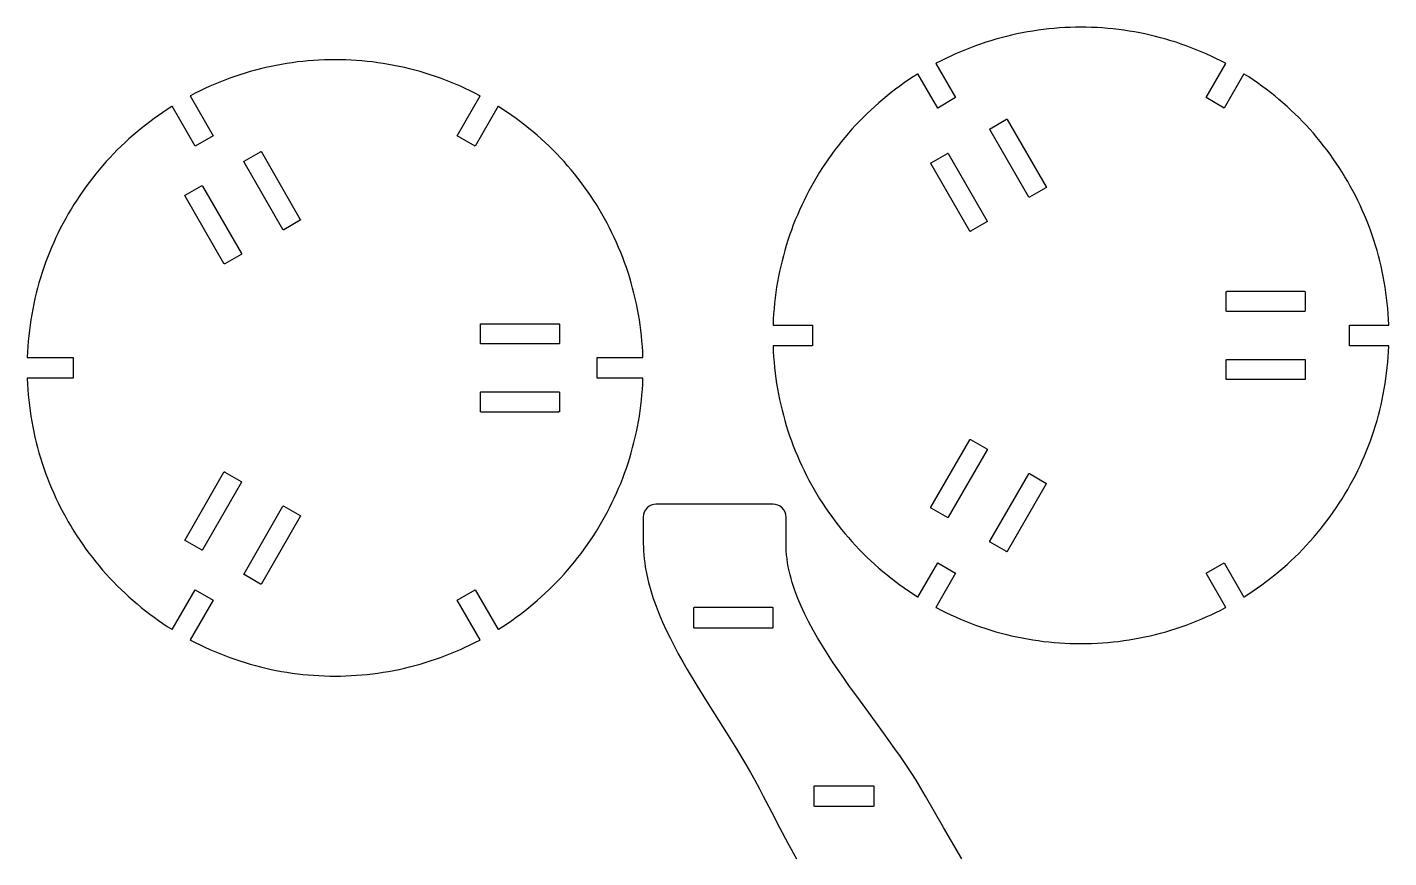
# Model space of a CAD drawing. Header units: millimetres. Extents: x 10 to 430, y 10 to 760.
# Drawn here: x 10 to 429.9, y 504 to 760 of the extents above; entities that cross this region are included whole.
import ezdxf

# ---------------------------------------------------------------- set-up
doc = ezdxf.new("R2010")
doc.units = ezdxf.units.MM
doc.layers.add('CUT_INNER', color=7, linetype='CONTINUOUS')
doc.layers.add('CUT_OUTER', color=7, linetype='CONTINUOUS')

msp = doc.modelspace()

# ---------------------------------------------------------------- linework, layer by layer
at = {"layer": 'CUT_INNER'}
for points in [[(324.248181, 710.697248), (324.249464, 710.658063), (324.243078, 710.619379), (324.229267, 710.582685), (324.208563, 710.549391), (324.181762, 710.520775), (324.149892, 710.497938), (319.126945, 707.597938), (319.091233, 707.581757), (319.05305, 707.572854), (319.013864, 707.571571), (318.975181, 707.577958), (318.938487, 707.591769), (318.905193, 707.612473), (318.876577, 707.639274), (318.85374, 707.671143), (306.85374, 728.455753), (306.837559, 728.491465), (306.828656, 728.529648), (306.827373, 728.568833), (306.83376, 728.607517), (306.847571, 728.644211), (306.868274, 728.677505), (306.895076, 728.706121), (306.926945, 728.728958), (311.949892, 731.628958), (311.985605, 731.645139), (312.023787, 731.654042), (312.062973, 731.655325), (312.101656, 731.648938), (312.13835, 731.635127), (312.171645, 731.614424), (312.20026, 731.587622), (312.223097, 731.555753), (324.223097, 710.771143), (324.239278, 710.735431)], [(94.248181, 700.697248), (94.249464, 700.658063), (94.243078, 700.619379), (94.229267, 700.582685), (94.208563, 700.549391), (94.181762, 700.520775), (94.149892, 700.497938), (89.126945, 697.597938), (89.091233, 697.581757), (89.05305, 697.572854), (89.013864, 697.571571), (88.975181, 697.577958), (88.938487, 697.591769), (88.905193, 697.612473), (88.876577, 697.639274), (88.85374, 697.671143), (76.85374, 718.455753), (76.837559, 718.491465), (76.828656, 718.529648), (76.827373, 718.568833), (76.83376, 718.607517), (76.847571, 718.644211), (76.868274, 718.677505), (76.895076, 718.706121), (76.926945, 718.728958), (81.949892, 721.628958), (81.985605, 721.645139), (82.023787, 721.654042), (82.062973, 721.655325), (82.101656, 721.648938), (82.13835, 721.635127), (82.171645, 721.614424), (82.20026, 721.587622), (82.223097, 721.555753), (94.223097, 700.771143), (94.239278, 700.735431)], [(306.061648, 700.197248), (306.062931, 700.158063), (306.056544, 700.119379), (306.042733, 700.082685), (306.02203, 700.049391), (305.995228, 700.020775), (305.963359, 699.997938), (300.940412, 697.097938), (300.904699, 697.081757), (300.866517, 697.072854), (300.827331, 697.071571), (300.788648, 697.077958), (300.751954, 697.091769), (300.718659, 697.112473), (300.690044, 697.139274), (300.667207, 697.171143), (288.667207, 717.955753), (288.651026, 717.991465), (288.642123, 718.029648), (288.64084, 718.068833), (288.647226, 718.107517), (288.661037, 718.144211), (288.681741, 718.177505), (288.708542, 718.206121), (288.740412, 718.228958), (293.763359, 721.128958), (293.799071, 721.145139), (293.837254, 721.154042), (293.87644, 721.155325), (293.915123, 721.148938), (293.951817, 721.135127), (293.985111, 721.114424), (294.013727, 721.087622), (294.036564, 721.055753), (306.036564, 700.271143), (306.052745, 700.235431)], [(76.061648, 690.197248), (76.062931, 690.158063), (76.056544, 690.119379), (76.042733, 690.082685), (76.02203, 690.049391), (75.995228, 690.020775), (75.963359, 689.997938), (70.940412, 687.097938), (70.904699, 687.081757), (70.866517, 687.072854), (70.827331, 687.071571), (70.788648, 687.077958), (70.751954, 687.091769), (70.718659, 687.112473), (70.690044, 687.139274), (70.667207, 687.171143), (58.667207, 707.955753), (58.651026, 707.991465), (58.642123, 708.029648), (58.64084, 708.068833), (58.647226, 708.107517), (58.661037, 708.144211), (58.681741, 708.177505), (58.708542, 708.206121), (58.740412, 708.228958), (63.763359, 711.128958), (63.799071, 711.145139), (63.837254, 711.154042), (63.87644, 711.155325), (63.915123, 711.148938), (63.951817, 711.135127), (63.985111, 711.114424), (64.013727, 711.087622), (64.036564, 711.055753), (76.036564, 690.271143), (76.052745, 690.235431)], [(379.906134, 672.403843), (379.868615, 672.415224), (379.834038, 672.433706), (379.803731, 672.458579), (379.778858, 672.488886), (379.760376, 672.523463), (379.748995, 672.560982), (379.745152, 672.6), (379.745152, 678.4), (379.748995, 678.439018), (379.760376, 678.476537), (379.778858, 678.511114), (379.803731, 678.541421), (379.834038, 678.566294), (379.868615, 678.584776), (379.906134, 678.596157), (379.945152, 678.6), (403.945152, 678.6), (403.98417, 678.596157), (404.021689, 678.584776), (404.056266, 678.566294), (404.086573, 678.541421), (404.111446, 678.511114), (404.129928, 678.476537), (404.141309, 678.439018), (404.145152, 678.4), (404.145152, 672.6), (404.141309, 672.560982), (404.129928, 672.523463), (404.111446, 672.488886), (404.086573, 672.458579), (404.056266, 672.433706), (404.021689, 672.415224), (403.98417, 672.403843), (403.945152, 672.4), (379.945152, 672.4)], [(149.906134, 662.403843), (149.868615, 662.415224), (149.834038, 662.433706), (149.803731, 662.458579), (149.778858, 662.488886), (149.760376, 662.523463), (149.748995, 662.560982), (149.745152, 662.6), (149.745152, 668.4), (149.748995, 668.439018), (149.760376, 668.476537), (149.778858, 668.511114), (149.803731, 668.541421), (149.834038, 668.566294), (149.868615, 668.584776), (149.906134, 668.596157), (149.945152, 668.6), (173.945152, 668.6), (173.98417, 668.596157), (174.021689, 668.584776), (174.056266, 668.566294), (174.086573, 668.541421), (174.111446, 668.511114), (174.129928, 668.476537), (174.141309, 668.439018), (174.145152, 668.4), (174.145152, 662.6), (174.141309, 662.560982), (174.129928, 662.523463), (174.111446, 662.488886), (174.086573, 662.458579), (174.056266, 662.433706), (174.021689, 662.415224), (173.98417, 662.403843), (173.945152, 662.4), (149.945152, 662.4)], [(379.868615, 651.415224), (379.834038, 651.433706), (379.803731, 651.458579), (379.778858, 651.488886), (379.760376, 651.523463), (379.748995, 651.560982), (379.745152, 651.6), (379.745152, 657.4), (379.748995, 657.439018), (379.760376, 657.476537), (379.778858, 657.511114), (379.803731, 657.541421), (379.834038, 657.566294), (379.868615, 657.584776), (379.906134, 657.596157), (379.945152, 657.6), (403.945152, 657.6), (403.98417, 657.596157), (404.021689, 657.584776), (404.056266, 657.566294), (404.086573, 657.541421), (404.111446, 657.511114), (404.129928, 657.476537), (404.141309, 657.439018), (404.145152, 657.4), (404.145152, 651.6), (404.141309, 651.560982), (404.129928, 651.523463), (404.111446, 651.488886), (404.086573, 651.458579), (404.056266, 651.433706), (404.021689, 651.415224), (403.98417, 651.403843), (403.945152, 651.4), (379.945152, 651.4), (379.906134, 651.403843)], [(149.868615, 641.415224), (149.834038, 641.433706), (149.803731, 641.458579), (149.778858, 641.488886), (149.760376, 641.523463), (149.748995, 641.560982), (149.745152, 641.6), (149.745152, 647.4), (149.748995, 647.439018), (149.760376, 647.476537), (149.778858, 647.511114), (149.803731, 647.541421), (149.834038, 647.566294), (149.868615, 647.584776), (149.906134, 647.596157), (149.945152, 647.6), (173.945152, 647.6), (173.98417, 647.596157), (174.021689, 647.584776), (174.056266, 647.566294), (174.086573, 647.541421), (174.111446, 647.511114), (174.129928, 647.476537), (174.141309, 647.439018), (174.145152, 647.4), (174.145152, 641.6), (174.141309, 641.560982), (174.129928, 641.523463), (174.111446, 641.488886), (174.086573, 641.458579), (174.056266, 641.433706), (174.021689, 641.415224), (173.98417, 641.403843), (173.945152, 641.4), (149.945152, 641.4), (149.906134, 641.403843)], [(300.718659, 632.887527), (300.751954, 632.908231), (300.788648, 632.922042), (300.827331, 632.928429), (300.866517, 632.927146), (300.904699, 632.918243), (300.940412, 632.902062), (305.963359, 630.002062), (305.995228, 629.979225), (306.02203, 629.950609), (306.042733, 629.917315), (306.056544, 629.880621), (306.062931, 629.841937), (306.061648, 629.802752), (306.052745, 629.764569), (306.036564, 629.728857), (294.036564, 608.944247), (294.013727, 608.912378), (293.985111, 608.885576), (293.951817, 608.864873), (293.915123, 608.851062), (293.87644, 608.844675), (293.837254, 608.845958), (293.799071, 608.854861), (293.763359, 608.871042), (288.740412, 611.771042), (288.708542, 611.793879), (288.681741, 611.822495), (288.661037, 611.855789), (288.647226, 611.892483), (288.64084, 611.931167), (288.642123, 611.970352), (288.651026, 612.008535), (288.667207, 612.044247), (300.667207, 632.828857), (300.690044, 632.860726)], [(70.718659, 622.887527), (70.751954, 622.908231), (70.788648, 622.922042), (70.827331, 622.928429), (70.866517, 622.927146), (70.904699, 622.918243), (70.940412, 622.902062), (75.963359, 620.002062), (75.995228, 619.979225), (76.02203, 619.950609), (76.042733, 619.917315), (76.056544, 619.880621), (76.062931, 619.841937), (76.061648, 619.802752), (76.052745, 619.764569), (76.036564, 619.728857), (64.036564, 598.944247), (64.013727, 598.912378), (63.985111, 598.885576), (63.951817, 598.864873), (63.915123, 598.851062), (63.87644, 598.844675), (63.837254, 598.845958), (63.799071, 598.854861), (63.763359, 598.871042), (58.740412, 601.771042), (58.708542, 601.793879), (58.681741, 601.822495), (58.661037, 601.855789), (58.647226, 601.892483), (58.64084, 601.931167), (58.642123, 601.970352), (58.651026, 602.008535), (58.667207, 602.044247), (70.667207, 622.828857), (70.690044, 622.860726)], [(318.905193, 622.387527), (318.938487, 622.408231), (318.975181, 622.422042), (319.013864, 622.428429), (319.05305, 622.427146), (319.091233, 622.418243), (319.126945, 622.402062), (324.149892, 619.502062), (324.181762, 619.479225), (324.208563, 619.450609), (324.229267, 619.417315), (324.243078, 619.380621), (324.249464, 619.341937), (324.248181, 619.302752), (324.239278, 619.264569), (324.223097, 619.228857), (312.223097, 598.444247), (312.20026, 598.412378), (312.171645, 598.385576), (312.13835, 598.364873), (312.101656, 598.351062), (312.062973, 598.344675), (312.023787, 598.345958), (311.985605, 598.354861), (311.949892, 598.371042), (306.926945, 601.271042), (306.895076, 601.293879), (306.868274, 601.322495), (306.847571, 601.355789), (306.83376, 601.392483), (306.827373, 601.431167), (306.828656, 601.470352), (306.837559, 601.508535), (306.85374, 601.544247), (318.85374, 622.328857), (318.876577, 622.360726)], [(88.905193, 612.387527), (88.938487, 612.408231), (88.975181, 612.422042), (89.013864, 612.428429), (89.05305, 612.427146), (89.091233, 612.418243), (89.126945, 612.402062), (94.149892, 609.502062), (94.181762, 609.479225), (94.208563, 609.450609), (94.229267, 609.417315), (94.243078, 609.380621), (94.249464, 609.341937), (94.248181, 609.302752), (94.239278, 609.264569), (94.223097, 609.228857), (82.223097, 588.444247), (82.20026, 588.412378), (82.171645, 588.385576), (82.13835, 588.364873), (82.101656, 588.351062), (82.062973, 588.344675), (82.023787, 588.345958), (81.985605, 588.354861), (81.949892, 588.371042), (76.926945, 591.271042), (76.895076, 591.293879), (76.868274, 591.322495), (76.847571, 591.355789), (76.83376, 591.392483), (76.827373, 591.431167), (76.828656, 591.470352), (76.837559, 591.508535), (76.85374, 591.544247), (88.85374, 612.328857), (88.876577, 612.360726)], [(215.779371, 581.2), (239.779371, 581.2), (239.818389, 581.196157), (239.855907, 581.184776), (239.890485, 581.166294), (239.920792, 581.141421), (239.945665, 581.111114), (239.964147, 581.076537), (239.975528, 581.039018), (239.979371, 581), (239.979371, 575), (239.975528, 574.960982), (239.964147, 574.923463), (239.945665, 574.888886), (239.920792, 574.858579), (239.890485, 574.833706), (239.855907, 574.815224), (239.818389, 574.803843), (239.779371, 574.8), (215.779371, 574.8), (215.740353, 574.803843), (215.702834, 574.815224), (215.668257, 574.833706), (215.637949, 574.858579), (215.613077, 574.888886), (215.594595, 574.923463), (215.583214, 574.960982), (215.579371, 575), (215.579371, 581), (215.583214, 581.039018), (215.594595, 581.076537), (215.613077, 581.111114), (215.637949, 581.141421), (215.668257, 581.166294), (215.702834, 581.184776), (215.740353, 581.196157)], [(252.880578, 526.2), (270.880578, 526.2), (270.919596, 526.196157), (270.957114, 526.184776), (270.991692, 526.166294), (271.021999, 526.141421), (271.046872, 526.111114), (271.065354, 526.076537), (271.076735, 526.039018), (271.080578, 526), (271.080578, 520), (271.076735, 519.960982), (271.065354, 519.923463), (271.046872, 519.888886), (271.021999, 519.858579), (270.991692, 519.833706), (270.957114, 519.815224), (270.919596, 519.803843), (270.880578, 519.8), (252.880578, 519.8), (252.84156, 519.803843), (252.804041, 519.815224), (252.769464, 519.833706), (252.739156, 519.858579), (252.714284, 519.888886), (252.695802, 519.923463), (252.684421, 519.960982), (252.680578, 520), (252.680578, 526), (252.684421, 526.039018), (252.695802, 526.076537), (252.714284, 526.111114), (252.739156, 526.141421), (252.769464, 526.166294), (252.804041, 526.184776), (252.84156, 526.196157)]]:
    msp.add_lwpolyline(points, close=True, dxfattribs=at)
at = {"layer": 'CUT_OUTER'}
for points in [[(429.887281, 661.684548), (429.890304, 661.8), (417.745152, 661.8), (417.745152, 668.2), (429.890304, 668.2), (429.887281, 668.315452), (429.814958, 669.971916), (429.713737, 671.626865), (429.583648, 673.279796), (429.424732, 674.930204), (429.237036, 676.577588), (429.020619, 678.221445), (428.775544, 679.861274), (428.501889, 681.496577), (428.199734, 683.126855), (427.869174, 684.751611), (427.510308, 686.37035), (427.123246, 687.98258), (426.708105, 689.587809), (426.265013, 691.185549), (425.794104, 692.775312), (425.295521, 694.356614), (424.769417, 695.928975), (424.215951, 697.491914), (423.635293, 699.044955), (423.027618, 700.587626), (422.393113, 702.119457), (421.73197, 703.639981), (421.044392, 705.148735), (420.330586, 706.645259), (419.590772, 708.129097), (418.825173, 709.599798), (418.034024, 711.056914), (417.217565, 712.5), (416.376046, 713.928617), (415.509721, 715.34233), (414.618856, 716.740708), (413.703721, 718.123326), (412.764596, 719.489761), (411.801766, 720.839599), (410.815525, 722.172427), (409.806174, 723.48784), (408.774018, 724.785437), (407.719374, 726.064823), (406.642562, 727.325608), (405.54391, 728.567408), (404.423754, 729.789844), (403.282433, 730.992545), (402.120296, 732.175144), (400.937697, 733.337281), (399.734996, 734.478602), (398.51256, 735.598758), (397.27076, 736.69741), (396.009975, 737.774222), (394.730589, 738.828866), (393.432992, 739.861022), (392.117579, 740.870373), (390.784751, 741.856614), (389.434913, 742.819444), (388.068478, 743.758569), (386.68586, 744.673704), (385.287482, 745.564569), (385.189009, 745.624913), (379.116433, 735.106903), (373.573871, 738.306903), (379.646447, 748.824913), (379.54495, 748.880021), (378.074249, 749.64562), (376.590411, 750.385434), (375.093887, 751.09924), (373.585133, 751.786818), (372.064609, 752.447961), (370.532778, 753.082466), (368.990107, 753.690141), (367.437066, 754.270799), (365.874127, 754.824265), (364.301766, 755.350369), (362.720464, 755.848952), (361.130701, 756.319861), (359.532961, 756.762953), (357.927732, 757.178094), (356.315502, 757.565156), (354.696763, 757.924022), (353.072007, 758.254582), (351.441729, 758.556737), (349.806426, 758.830392), (348.166597, 759.075467), (346.52274, 759.291884), (344.875356, 759.47958), (343.224948, 759.638496), (341.572017, 759.768585), (339.917068, 759.869806), (338.260604, 759.942129), (336.603131, 759.985531), (334.945152, 760), (333.287173, 759.985531), (331.6297, 759.942129), (329.973236, 759.869806), (328.318287, 759.768585), (326.665356, 759.638496), (325.014948, 759.47958), (323.367564, 759.291884), (321.723707, 759.075467), (320.083878, 758.830392), (318.448575, 758.556737), (316.818297, 758.254582), (315.193541, 757.924022), (313.574802, 757.565156), (311.962572, 757.178094), (310.357343, 756.762953), (308.759603, 756.319861), (307.16984, 755.848952), (305.588538, 755.350369), (304.016177, 754.824265), (302.453238, 754.270799), (300.900197, 753.690141), (299.357526, 753.082466), (297.825695, 752.447961), (296.305171, 751.786818), (294.796417, 751.09924), (293.299893, 750.385434), (291.816055, 749.64562), (290.345354, 748.880021), (290.243857, 748.824913), (296.316433, 738.306903), (290.773871, 735.106903), (284.701295, 745.624913), (284.602822, 745.564569), (283.204444, 744.673704), (281.821826, 743.758569), (280.455391, 742.819444), (279.105553, 741.856614), (277.772725, 740.870373), (276.457312, 739.861022), (275.159715, 738.828866), (273.880329, 737.774222), (272.619544, 736.69741), (271.377744, 735.598758), (270.155308, 734.478602), (268.952607, 733.337281), (267.770008, 732.175144), (266.607871, 730.992545), (265.46655, 729.789844), (264.346394, 728.567408), (263.247742, 727.325608), (262.17093, 726.064823), (261.116286, 724.785437), (260.08413, 723.48784), (259.074779, 722.172427), (258.088538, 720.839599), (257.125708, 719.489761), (256.186583, 718.123326), (255.271448, 716.740708), (254.380583, 715.34233), (253.514258, 713.928617), (252.672739, 712.5), (251.85628, 711.056914), (251.065131, 709.599798), (250.299532, 708.129097), (249.559718, 706.645259), (248.845912, 705.148735), (248.158334, 703.639981), (247.497191, 702.119457), (246.862686, 700.587626), (246.255011, 699.044955), (245.674353, 697.491914), (245.120887, 695.928975), (244.594783, 694.356614), (244.0962, 692.775312), (243.625291, 691.185549), (243.182199, 689.587809), (242.767058, 687.98258), (242.379996, 686.37035), (242.02113, 684.751611), (241.69057, 683.126855), (241.388415, 681.496577), (241.11476, 679.861274), (240.869685, 678.221445), (240.653268, 676.577588), (240.465572, 674.930204), (240.306656, 673.279796), (240.176567, 671.626865), (240.075346, 669.971916), (240.003023, 668.315452), (240, 668.2), (252.145152, 668.2), (252.145152, 661.8), (240, 661.8), (240.003023, 661.684548), (240.075346, 660.028084), (240.176567, 658.373135), (240.306656, 656.720204), (240.465572, 655.069796), (240.653268, 653.422412), (240.869685, 651.778555), (241.11476, 650.138726), (241.388415, 648.503423), (241.69057, 646.873145), (242.02113, 645.248389), (242.379996, 643.62965), (242.767058, 642.01742), (243.182199, 640.412191), (243.625291, 638.814451), (244.0962, 637.224688), (244.594783, 635.643386), (245.120887, 634.071025), (245.674353, 632.508086), (246.255011, 630.955045), (246.862686, 629.412374), (247.497191, 627.880543), (248.158334, 626.360019), (248.845912, 624.851265), (249.559718, 623.354741), (250.299532, 621.870903), (251.065131, 620.400202), (251.85628, 618.943086), (252.672739, 617.5), (253.514258, 616.071383), (254.380583, 614.65767), (255.271448, 613.259292), (256.186583, 611.876674), (257.125708, 610.510239), (258.088538, 609.160401), (259.074779, 607.827573), (260.08413, 606.51216), (261.116286, 605.214563), (262.17093, 603.935177), (263.247742, 602.674392), (264.346394, 601.432592), (265.46655, 600.210156), (266.607871, 599.007455), (267.770008, 597.824856), (268.952607, 596.662719), (270.155308, 595.521398), (271.377744, 594.401242), (272.619544, 593.30259), (273.880329, 592.225778), (275.159715, 591.171134), (276.457312, 590.138978), (277.772725, 589.129627), (279.105553, 588.143386), (280.455391, 587.180556), (281.821826, 586.241431), (283.204444, 585.326296), (284.602822, 584.435431), (284.701295, 584.375087), (290.773871, 594.893097), (296.316433, 591.693097), (290.243857, 581.175087), (290.345354, 581.119979), (291.816055, 580.35438), (293.299893, 579.614566), (294.796417, 578.90076), (296.305171, 578.213182), (297.825695, 577.552039), (299.357526, 576.917534), (300.900197, 576.309859), (302.453238, 575.729201), (304.016177, 575.175735), (305.588538, 574.649631), (307.16984, 574.151048), (308.759603, 573.680139), (310.357343, 573.237047), (311.962572, 572.821906), (313.574802, 572.434844), (315.193541, 572.075978), (316.818297, 571.745418), (318.448575, 571.443263), (320.083878, 571.169608), (321.723707, 570.924533), (323.367564, 570.708116), (325.014948, 570.52042), (326.665356, 570.361504), (328.318287, 570.231415), (329.973236, 570.130194), (331.6297, 570.057871), (333.287173, 570.014469), (334.945152, 570), (336.603131, 570.014469), (338.260604, 570.057871), (339.917068, 570.130194), (341.572017, 570.231415), (343.224948, 570.361504), (344.875356, 570.52042), (346.52274, 570.708116), (348.166597, 570.924533), (349.806426, 571.169608), (351.441729, 571.443263), (353.072007, 571.745418), (354.696763, 572.075978), (356.315502, 572.434844), (357.927732, 572.821906), (359.532961, 573.237047), (361.130701, 573.680139), (362.720464, 574.151048), (364.301766, 574.649631), (365.874127, 575.175735), (367.437066, 575.729201), (368.990107, 576.309859), (370.532778, 576.917534), (372.064609, 577.552039), (373.585133, 578.213182), (375.093887, 578.90076), (376.590411, 579.614566), (378.074249, 580.35438), (379.54495, 581.119979), (379.646447, 581.175087), (373.573871, 591.693097), (379.116433, 594.893097), (385.189009, 584.375087), (385.287482, 584.435431), (386.68586, 585.326296), (388.068478, 586.241431), (389.434913, 587.180556), (390.784751, 588.143386), (392.117579, 589.129627), (393.432992, 590.138978), (394.730589, 591.171134), (396.009975, 592.225778), (397.27076, 593.30259), (398.51256, 594.401242), (399.734996, 595.521398), (400.937697, 596.662719), (402.120296, 597.824856), (403.282433, 599.007455), (404.423754, 600.210156), (405.54391, 601.432592), (406.642562, 602.674392), (407.719374, 603.935177), (408.774018, 605.214563), (409.806174, 606.51216), (410.815525, 607.827573), (411.801766, 609.160401), (412.764596, 610.510239), (413.703721, 611.876674), (414.618856, 613.259292), (415.509721, 614.65767), (416.376046, 616.071383), (417.217565, 617.5), (418.034024, 618.943086), (418.825173, 620.400202), (419.590772, 621.870903), (420.330586, 623.354741), (421.044392, 624.851265), (421.73197, 626.360019), (422.393113, 627.880543), (423.027618, 629.412374), (423.635293, 630.955045), (424.215951, 632.508086), (424.769417, 634.071025), (425.295521, 635.643386), (425.794104, 637.224688), (426.265013, 638.814451), (426.708105, 640.412191), (427.123246, 642.01742), (427.510308, 643.62965), (427.869174, 645.248389), (428.199734, 646.873145), (428.501889, 648.503423), (428.775544, 650.138726), (429.020619, 651.778555), (429.237036, 653.422412), (429.424732, 655.069796), (429.583648, 656.720204), (429.713737, 658.373135), (429.814958, 660.028084)], [(199.887281, 651.684548), (199.890304, 651.8), (185.745152, 651.8), (185.745152, 658.2), (199.890304, 658.2), (199.887281, 658.315452), (199.814958, 659.971916), (199.713737, 661.626865), (199.583648, 663.279796), (199.424732, 664.930204), (199.237036, 666.577588), (199.020619, 668.221445), (198.775544, 669.861274), (198.501889, 671.496577), (198.199734, 673.126855), (197.869174, 674.751611), (197.510308, 676.37035), (197.123246, 677.98258), (196.708105, 679.587809), (196.265013, 681.185549), (195.794104, 682.775312), (195.295521, 684.356614), (194.769417, 685.928975), (194.215951, 687.491914), (193.635293, 689.044955), (193.027618, 690.587626), (192.393113, 692.119457), (191.73197, 693.639981), (191.044392, 695.148735), (190.330586, 696.645259), (189.590772, 698.129097), (188.825173, 699.599798), (188.034024, 701.056914), (187.217565, 702.5), (186.376046, 703.928617), (185.509721, 705.34233), (184.618856, 706.740708), (183.703721, 708.123326), (182.764596, 709.489761), (181.801766, 710.839599), (180.815525, 712.172427), (179.806174, 713.48784), (178.774018, 714.785437), (177.719374, 716.064823), (176.642562, 717.325608), (175.54391, 718.567408), (174.423754, 719.789844), (173.282433, 720.992545), (172.120296, 722.175144), (170.937697, 723.337281), (169.734996, 724.478602), (168.51256, 725.598758), (167.27076, 726.69741), (166.009975, 727.774222), (164.730589, 728.828866), (163.432992, 729.861022), (162.117579, 730.870373), (160.784751, 731.856614), (159.434913, 732.819444), (158.068478, 733.758569), (156.68586, 734.673704), (155.287482, 735.564569), (155.189009, 735.624913), (148.116433, 723.374853), (142.573871, 726.574853), (149.646447, 738.824913), (149.54495, 738.880021), (148.074249, 739.64562), (146.590411, 740.385434), (145.093887, 741.09924), (143.585133, 741.786818), (142.064609, 742.447961), (140.532778, 743.082466), (138.990107, 743.690141), (137.437066, 744.270799), (135.874127, 744.824265), (134.301766, 745.350369), (132.720464, 745.848952), (131.130701, 746.319861), (129.532961, 746.762953), (127.927732, 747.178094), (126.315502, 747.565156), (124.696763, 747.924022), (123.072007, 748.254582), (121.441729, 748.556737), (119.806426, 748.830392), (118.166597, 749.075467), (116.52274, 749.291884), (114.875356, 749.47958), (113.224948, 749.638496), (111.572017, 749.768585), (109.917068, 749.869806), (108.260604, 749.942129), (106.603131, 749.985531), (104.945152, 750), (103.287173, 749.985531), (101.6297, 749.942129), (99.973236, 749.869806), (98.318287, 749.768585), (96.665356, 749.638496), (95.014948, 749.47958), (93.367564, 749.291884), (91.723707, 749.075467), (90.083878, 748.830392), (88.448575, 748.556737), (86.818297, 748.254582), (85.193541, 747.924022), (83.574802, 747.565156), (81.962572, 747.178094), (80.357343, 746.762953), (78.759603, 746.319861), (77.16984, 745.848952), (75.588538, 745.350369), (74.016177, 744.824265), (72.453238, 744.270799), (70.900197, 743.690141), (69.357526, 743.082466), (67.825695, 742.447961), (66.305171, 741.786818), (64.796417, 741.09924), (63.299893, 740.385434), (61.816055, 739.64562), (60.345354, 738.880021), (60.243857, 738.824913), (67.316433, 726.574853), (61.773871, 723.374853), (54.701295, 735.624913), (54.602822, 735.564569), (53.204444, 734.673704), (51.821826, 733.758569), (50.455391, 732.819444), (49.105553, 731.856614), (47.772725, 730.870373), (46.457312, 729.861022), (45.159715, 728.828866), (43.880329, 727.774222), (42.619544, 726.69741), (41.377744, 725.598758), (40.155308, 724.478602), (38.952607, 723.337281), (37.770008, 722.175144), (36.607871, 720.992545), (35.46655, 719.789844), (34.346394, 718.567408), (33.247742, 717.325608), (32.17093, 716.064823), (31.116286, 714.785437), (30.08413, 713.48784), (29.074779, 712.172427), (28.088538, 710.839599), (27.125708, 709.489761), (26.186583, 708.123326), (25.271448, 706.740708), (24.380583, 705.34233), (23.514258, 703.928617), (22.672739, 702.5), (21.85628, 701.056914), (21.065131, 699.599798), (20.299532, 698.129097), (19.559718, 696.645259), (18.845912, 695.148735), (18.158334, 693.639981), (17.497191, 692.119457), (16.862686, 690.587626), (16.255011, 689.044955), (15.674353, 687.491914), (15.120887, 685.928975), (14.594783, 684.356614), (14.0962, 682.775312), (13.625291, 681.185549), (13.182199, 679.587809), (12.767058, 677.98258), (12.379996, 676.37035), (12.02113, 674.751611), (11.69057, 673.126855), (11.388415, 671.496577), (11.11476, 669.861274), (10.869685, 668.221445), (10.653268, 666.577588), (10.465572, 664.930204), (10.306656, 663.279796), (10.176567, 661.626865), (10.075346, 659.971916), (10.003023, 658.315452), (10, 658.2), (24.145152, 658.2), (24.145152, 651.8), (10, 651.8), (10.003023, 651.684548), (10.075346, 650.028084), (10.176567, 648.373135), (10.306656, 646.720204), (10.465572, 645.069796), (10.653268, 643.422412), (10.869685, 641.778555), (11.11476, 640.138726), (11.388415, 638.503423), (11.69057, 636.873145), (12.02113, 635.248389), (12.379996, 633.62965), (12.767058, 632.01742), (13.182199, 630.412191), (13.625291, 628.814451), (14.0962, 627.224688), (14.594783, 625.643386), (15.120887, 624.071025), (15.674353, 622.508086), (16.255011, 620.955045), (16.862686, 619.412374), (17.497191, 617.880543), (18.158334, 616.360019), (18.845912, 614.851265), (19.559718, 613.354741), (20.299532, 611.870903), (21.065131, 610.400202), (21.85628, 608.943086), (22.672739, 607.5), (23.514258, 606.071383), (24.380583, 604.65767), (25.271448, 603.259292), (26.186583, 601.876674), (27.125708, 600.510239), (28.088538, 599.160401), (29.074779, 597.827573), (30.08413, 596.51216), (31.116286, 595.214563), (32.17093, 593.935177), (33.247742, 592.674392), (34.346394, 591.432592), (35.46655, 590.210156), (36.607871, 589.007455), (37.770008, 587.824856), (38.952607, 586.662719), (40.155308, 585.521398), (41.377744, 584.401242), (42.619544, 583.30259), (43.880329, 582.225778), (45.159715, 581.171134), (46.457312, 580.138978), (47.772725, 579.129627), (49.105553, 578.143386), (50.455391, 577.180556), (51.821826, 576.241431), (53.204444, 575.326296), (54.602822, 574.435431), (54.701295, 574.375087), (61.773871, 586.625147), (67.316433, 583.425147), (60.243857, 571.175087), (60.345354, 571.119979), (61.816055, 570.35438), (63.299893, 569.614566), (64.796417, 568.90076), (66.305171, 568.213182), (67.825695, 567.552039), (69.357526, 566.917534), (70.900197, 566.309859), (72.453238, 565.729201), (74.016177, 565.175735), (75.588538, 564.649631), (77.16984, 564.151048), (78.759603, 563.680139), (80.357343, 563.237047), (81.962572, 562.821906), (83.574802, 562.434844), (85.193541, 562.075978), (86.818297, 561.745418), (88.448575, 561.443263), (90.083878, 561.169608), (91.723707, 560.924533), (93.367564, 560.708116), (95.014948, 560.52042), (96.665356, 560.361504), (98.318287, 560.231415), (99.973236, 560.130194), (101.6297, 560.057871), (103.287173, 560.014469), (104.945152, 560), (106.603131, 560.014469), (108.260604, 560.057871), (109.917068, 560.130194), (111.572017, 560.231415), (113.224948, 560.361504), (114.875356, 560.52042), (116.52274, 560.708116), (118.166597, 560.924533), (119.806426, 561.169608), (121.441729, 561.443263), (123.072007, 561.745418), (124.696763, 562.075978), (126.315502, 562.434844), (127.927732, 562.821906), (129.532961, 563.237047), (131.130701, 563.680139), (132.720464, 564.151048), (134.301766, 564.649631), (135.874127, 565.175735), (137.437066, 565.729201), (138.990107, 566.309859), (140.532778, 566.917534), (142.064609, 567.552039), (143.585133, 568.213182), (145.093887, 568.90076), (146.590411, 569.614566), (148.074249, 570.35438), (149.54495, 571.119979), (149.646447, 571.175087), (142.573871, 583.425147), (148.116433, 586.625147), (155.189009, 574.375087), (155.287482, 574.435431), (156.68586, 575.326296), (158.068478, 576.241431), (159.434913, 577.180556), (160.784751, 578.143386), (162.117579, 579.129627), (163.432992, 580.138978), (164.730589, 581.171134), (166.009975, 582.225778), (167.27076, 583.30259), (168.51256, 584.401242), (169.734996, 585.521398), (170.937697, 586.662719), (172.120296, 587.824856), (173.282433, 589.007455), (174.423754, 590.210156), (175.54391, 591.432592), (176.642562, 592.674392), (177.719374, 593.935177), (178.774018, 595.214563), (179.806174, 596.51216), (180.815525, 597.827573), (181.801766, 599.160401), (182.764596, 600.510239), (183.703721, 601.876674), (184.618856, 603.259292), (185.509721, 604.65767), (186.376046, 606.071383), (187.217565, 607.5), (188.034024, 608.943086), (188.825173, 610.400202), (189.590772, 611.870903), (190.330586, 613.354741), (191.044392, 614.851265), (191.73197, 616.360019), (192.393113, 617.880543), (193.027618, 619.412374), (193.635293, 620.955045), (194.215951, 622.508086), (194.769417, 624.071025), (195.295521, 625.643386), (195.794104, 627.224688), (196.265013, 628.814451), (196.708105, 630.412191), (197.123246, 632.01742), (197.510308, 633.62965), (197.869174, 635.248389), (198.199734, 636.873145), (198.501889, 638.503423), (198.775544, 640.138726), (199.020619, 641.778555), (199.237036, 643.422412), (199.424732, 645.069796), (199.583648, 646.720204), (199.713737, 648.373135), (199.814958, 650.028084)]]:
    msp.add_lwpolyline(points, close=True, dxfattribs=at)
msp.add_lwpolyline([(298.186833, 503.625), (292.532363, 513.3125), (287, 523), (285.586543, 525.4375), (284.100661, 527.875), (282.550044, 530.3125), (280.942387, 532.75), (279.285381, 535.1875), (277.586718, 537.625), (274.095191, 542.5), (266.95072, 552.25), (263.420852, 557.125), (261.693434, 559.5625), (260.001281, 562), (258.352087, 564.4375), (256.753545, 566.875), (255.213346, 569.3125), (253.739182, 571.75), (252.338746, 574.1875), (251.019731, 576.625), (249.789828, 579.0625), (248.65673, 581.5), (247.62813, 583.9375), (246.711719, 586.375), (245.915189, 588.8125), (245.564284, 590.03125), (245.246234, 591.25), (244.962, 592.46875), (244.712545, 593.6875), (244.498829, 594.90625), (244.321815, 596.125), (244.182463, 597.34375), (244.081736, 598.5625), (244.020594, 599.78125), (244, 601), (244, 609), (243.923141, 609.780361), (243.695518, 610.530734), (243.325878, 611.222281), (242.828427, 611.828427), (242.222281, 612.325878), (241.530734, 612.695518), (240.780361, 612.923141), (240, 613), (204, 613), (203.219639, 612.923141), (202.469266, 612.695518), (201.777719, 612.325878), (201.171573, 611.828427), (200.674122, 611.222281), (200.304482, 610.530734), (200.076859, 609.780361), (200, 609), (200, 601), (200.017312, 599.78125), (200.068722, 598.5625), (200.153441, 597.34375), (200.270682, 596.125), (200.419655, 594.90625), (200.599572, 593.6875), (201.049086, 591.25), (201.612915, 588.8125), (202.284753, 586.375), (203.058292, 583.9375), (203.927223, 581.5), (204.885241, 579.0625), (205.926036, 576.625), (207.043302, 574.1875), (208.230731, 571.75), (209.482016, 569.3125), (210.790849, 566.875), (212.150922, 564.4375), (213.555929, 562), (216.475511, 557.125), (219.499135, 552.25), (225.65667, 542.5), (228.68966, 537.625), (231.624852, 532.75), (233.040004, 530.3125), (234.411785, 527.875), (235.733886, 525.4375), (237, 523), (239.481554, 518.15625), (242.011499, 513.3125), (244.586323, 508.46875), (247.202517, 503.625)], dxfattribs=at)

doc.saveas('drawing.dxf')
